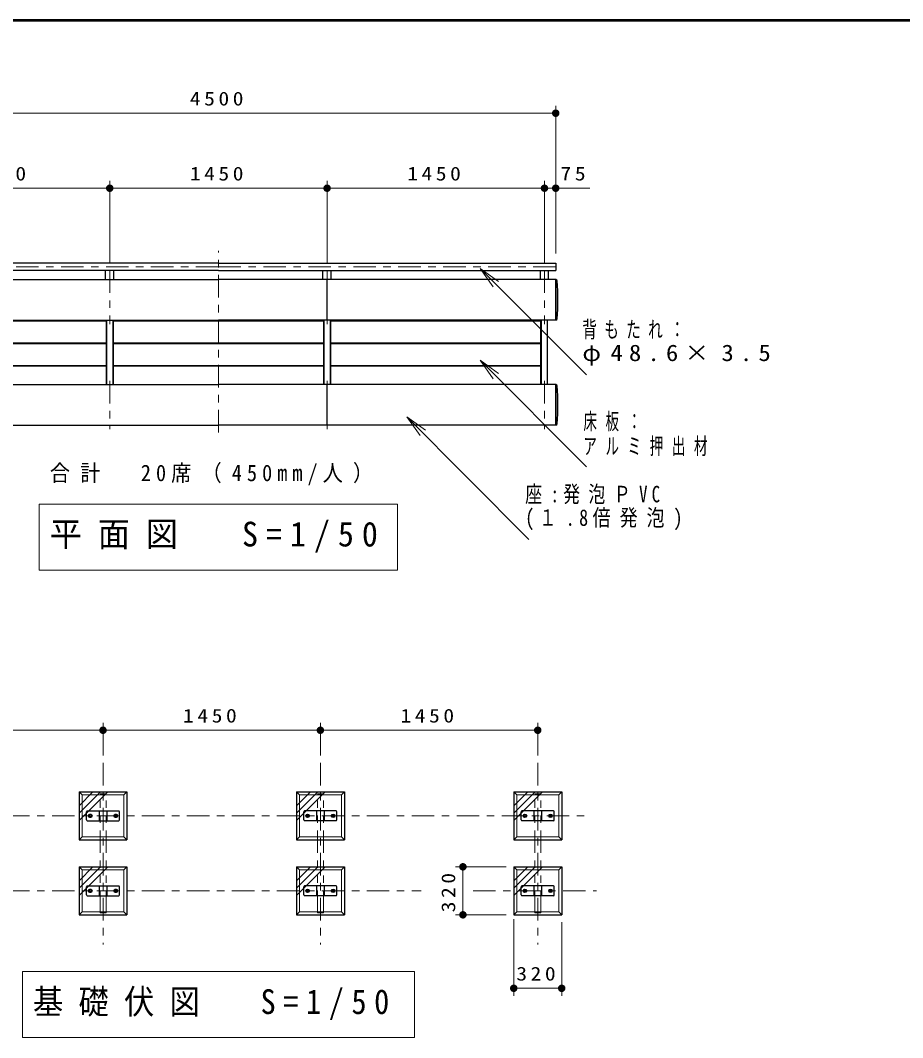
# Model space of a CAD drawing. Units: millimetres on the paper, scale 1:50. Extents: x -385 to 0, y -19 to 267.
# Drawn here: x -319.2 to -201.4, y 131.3 to 267 of the extents above; entities that cross this region are included whole.
import ezdxf

# ---------------------------------------------------------------- set-up
doc = ezdxf.new("R2010")
doc.units = ezdxf.units.MM
doc.linetypes.add('USER2', pattern=[6, 3, -1, 1, -1])
doc.linetypes.add('USER3', pattern=[8, 3, -1, 1, -1, 1, -1])
doc.layers.add('LY_1', color=7, linetype='Continuous', lineweight=13)
doc.layers.add('LY_2', color=7, linetype='Continuous', lineweight=13)
doc.styles.add('ＭＳ ゴシック', font='')
doc.styles.get('ＭＳ ゴシック').set_extended_font_data('MS Gothic')

# ---------------------------------------------------------------- blocks, each defined once
blk = doc.blocks.new('filled_dot')
at = {"color": 0, "linetype": 'Continuous', "lineweight": -2, "const_width": 1.25}
blk.add_lwpolyline([(-0.625, 0, 1), (0.625, 0, 1)], format="xyb", close=True, dxfattribs=at)
blk = doc.blocks.new('open_arrow')
at = {"color": 0, "linetype": 'Continuous', "lineweight": -2}
blk.add_lwpolyline([(7.5, 1.25), (0, 0), (7.5, -1.25)], dxfattribs=at)

msp = doc.modelspace()

# ---------------------------------------------------------------- linework, layer by layer
at = {"layer": 'LY_1'}
for p, q in [((-247.725, 235.893), (-247.725, 255.616)), ((-337.725, 254.616), (-247.725, 254.616)), ((-307.225, 234.646), (-307.225, 245.616)), ((-278.225, 234.646), (-278.225, 245.616)), ((-249.225, 234.646), (-249.225, 245.616)), ((-336.225, 244.616), (-307.225, 244.616)), ((-307.225, 244.616), (-278.225, 244.616)), ((-278.225, 244.616), (-249.225, 244.616)), ((-249.225, 244.616), (-243.171, 244.616)), ((-257.818, 233.931), (-243.615, 219.716)), ((-257.818, 221.676), (-243.615, 207.462)), ((-267.572, 214.12), (-251.319, 197.753)), ((-316.625, 202.489), (-316.625, 193.689)), ((-268.825, 202.489), (-316.625, 202.489)), ((-268.825, 193.689), (-268.825, 202.489)), ((-316.625, 193.689), (-268.825, 193.689)), ((-337.125, 172.336), (-308.125, 172.336)), ((-308.125, 168.98), (-308.125, 173.336)), ((-308.125, 172.336), (-279.125, 172.336)), ((-279.125, 168.98), (-279.125, 173.336)), ((-279.125, 172.336), (-250.125, 172.336)), ((-250.125, 168.98), (-250.125, 173.336)), ((-310.925, 163.725), (-311.325, 164.125)), ((-311.325, 160.285), (-307.484, 164.125)), ((-311.325, 162.265), (-309.464, 164.125)), ((-311.325, 161.275), (-308.474, 164.125)), ((-310.925, 163.725), (-310.925, 158.125)), ((-310.925, 163.725), (-305.325, 163.725)), ((-305.325, 163.725), (-304.925, 164.125)), ((-305.325, 163.725), (-305.325, 158.125)), ((-281.925, 163.725), (-282.325, 164.125)), ((-282.325, 160.285), (-278.484, 164.125)), ((-282.325, 162.265), (-280.464, 164.125)), ((-282.325, 161.275), (-279.474, 164.125)), ((-281.925, 163.725), (-281.925, 158.125)), ((-281.925, 163.725), (-276.325, 163.725)), ((-276.325, 163.725), (-275.925, 164.125)), ((-276.325, 163.725), (-276.325, 158.125)), ((-252.925, 163.725), (-253.325, 164.125)), ((-253.325, 160.285), (-249.484, 164.125)), ((-253.325, 162.265), (-251.464, 164.125)), ((-253.325, 161.275), (-250.474, 164.125)), ((-252.925, 163.725), (-252.925, 158.125)), ((-252.925, 163.725), (-247.325, 163.725)), ((-247.325, 163.725), (-246.925, 164.125)), ((-247.325, 163.725), (-247.325, 158.125)), ((-310.925, 158.125), (-311.325, 157.725)), ((-310.925, 158.125), (-305.325, 158.125)), ((-304.925, 157.725), (-305.325, 158.125)), ((-281.925, 158.125), (-282.325, 157.725)), ((-281.925, 158.125), (-276.325, 158.125)), ((-275.925, 157.725), (-276.325, 158.125)), ((-252.925, 158.125), (-253.325, 157.725)), ((-252.925, 158.125), (-247.325, 158.125)), ((-246.925, 157.725), (-247.325, 158.125)), ((-310.925, 153.725), (-311.325, 154.125)), ((-311.325, 150.285), (-307.484, 154.125)), ((-311.325, 152.265), (-309.464, 154.125)), ((-311.325, 151.275), (-308.474, 154.125)), ((-310.925, 153.725), (-310.925, 148.125)), ((-310.925, 153.725), (-305.325, 153.725)), ((-305.325, 153.725), (-304.925, 154.125)), ((-305.325, 153.725), (-305.325, 148.125)), ((-281.925, 153.725), (-282.325, 154.125)), ((-282.325, 150.285), (-278.484, 154.125)), ((-282.325, 152.265), (-280.464, 154.125)), ((-282.325, 151.275), (-279.474, 154.125)), ((-281.925, 153.725), (-281.925, 148.125)), ((-281.925, 153.725), (-276.325, 153.725)), ((-276.325, 153.725), (-275.925, 154.125)), ((-276.325, 153.725), (-276.325, 148.125)), ((-254.325, 154.125), (-261.109, 154.125)), ((-260.109, 147.725), (-260.109, 154.125)), ((-252.925, 153.725), (-253.325, 154.125)), ((-253.325, 150.285), (-249.484, 154.125)), ((-253.325, 152.265), (-251.464, 154.125)), ((-253.325, 151.275), (-250.474, 154.125)), ((-252.925, 153.725), (-252.925, 148.125)), ((-252.925, 153.725), (-247.325, 153.725)), ((-247.325, 153.725), (-246.925, 154.125)), ((-247.325, 153.725), (-247.325, 148.125)), ((-310.925, 148.125), (-311.325, 147.725)), ((-310.925, 148.125), (-305.325, 148.125)), ((-304.925, 147.725), (-305.325, 148.125)), ((-281.925, 148.125), (-282.325, 147.725)), ((-281.925, 148.125), (-276.325, 148.125)), ((-275.925, 147.725), (-276.325, 148.125)), ((-252.925, 148.125), (-253.325, 147.725)), ((-252.925, 148.125), (-247.325, 148.125)), ((-246.925, 147.725), (-247.325, 148.125)), ((-254.325, 147.725), (-261.109, 147.725)), ((-253.325, 147.125), (-253.325, 136.928)), ((-246.925, 146.725), (-246.925, 136.928)), ((-318.875, 140.146), (-318.875, 131.346)), ((-266.575, 140.146), (-318.875, 140.146)), ((-266.575, 131.346), (-266.575, 140.146)), ((-246.925, 137.928), (-253.325, 137.928)), ((-318.875, 131.346), (-266.575, 131.346))]:
    msp.add_line(p, q, dxfattribs=at)
at = {"layer": 'LY_1', "linetype": 'USER2'}
for p, q in [((-292.725, 212.063), (-292.725, 236.275)), ((-292.725, 234.13), (-338.557, 234.13)), ((-307.225, 233.646), (-307.225, 226.495)), ((-292.725, 234.13), (-246.892, 234.13)), ((-278.225, 233.646), (-278.225, 226.495)), ((-249.225, 233.646), (-249.225, 226.495)), ((-307.225, 218.927), (-307.225, 212.495)), ((-278.225, 218.927), (-278.225, 212.495)), ((-249.225, 218.927), (-249.225, 212.495)), ((-308.125, 167.98), (-308.125, 143.776)), ((-279.125, 167.98), (-279.125, 143.776)), ((-250.125, 167.98), (-250.125, 143.776)), ((-344.927, 160.925), (-243.071, 160.925)), ((-344.927, 150.925), (-265.665, 150.925)), ((-258.751, 150.925), (-242.271, 150.925))]:
    msp.add_line(p, q, dxfattribs=at)
at = {"layer": 'LY_1', "lineweight": 25}
for p, q in [((-292.725, 234.616), (-337.725, 234.616)), ((-292.725, 233.644), (-337.725, 233.644)), ((-307.775, 232.43), (-307.775, 233.644)), ((-306.675, 232.43), (-306.675, 233.644)), ((-292.725, 234.616), (-247.725, 234.616)), ((-292.725, 233.644), (-247.725, 233.644)), ((-278.775, 232.43), (-278.775, 233.644)), ((-277.675, 232.43), (-277.675, 233.644)), ((-249.775, 232.43), (-249.775, 233.644)), ((-248.675, 232.43), (-248.675, 233.644)), ((-247.725, 234.616), (-247.725, 233.644)), ((-278.225, 227.011), (-278.225, 232.411)), ((-247.725, 232.43), (-247.725, 227.03)), ((-249.725, 218.43), (-249.725, 227.03)), ((-248.825, 218.43), (-248.825, 227.03)), ((-278.225, 213.011), (-278.225, 218.411)), ((-247.725, 218.43), (-247.725, 213.03)), ((-311.325, 164.125), (-304.925, 164.125)), ((-311.325, 164.125), (-311.325, 157.725)), ((-304.925, 164.125), (-304.925, 157.725)), ((-282.325, 164.125), (-275.925, 164.125)), ((-282.325, 164.125), (-282.325, 157.725)), ((-275.925, 164.125), (-275.925, 157.725)), ((-253.325, 164.125), (-246.925, 164.125)), ((-253.325, 164.125), (-253.325, 157.725)), ((-246.925, 164.125), (-246.925, 157.725)), ((-310.325, 160.375), (-310.325, 161.475)), ((-310.225, 161.575), (-306.025, 161.575)), ((-308.625, 161.575), (-308.625, 160.275)), ((-307.625, 161.575), (-307.625, 160.275)), ((-305.925, 160.375), (-305.925, 161.475)), ((-281.325, 160.375), (-281.325, 161.475)), ((-277.025, 161.575), (-281.225, 161.575)), ((-279.625, 161.575), (-279.625, 160.275)), ((-278.625, 161.575), (-278.625, 160.275)), ((-276.925, 160.375), (-276.925, 161.475)), ((-252.325, 160.375), (-252.325, 161.475)), ((-248.025, 161.575), (-252.225, 161.575)), ((-250.625, 161.575), (-250.625, 160.275)), ((-249.625, 161.575), (-249.625, 160.275)), ((-247.925, 160.375), (-247.925, 161.475)), ((-310.225, 160.275), (-306.025, 160.275)), ((-309.934, 161.115), (-310.044, 160.925)), ((-310.044, 160.925), (-309.934, 160.735)), ((-309.715, 161.115), (-309.934, 161.115)), ((-309.934, 160.735), (-309.715, 160.735)), ((-309.605, 160.925), (-309.715, 161.115)), ((-309.715, 160.735), (-309.605, 160.925)), ((-306.534, 161.115), (-306.644, 160.925)), ((-306.644, 160.925), (-306.534, 160.735)), ((-306.315, 161.115), (-306.534, 161.115)), ((-306.534, 160.735), (-306.315, 160.735)), ((-306.205, 160.925), (-306.315, 161.115)), ((-306.315, 160.735), (-306.205, 160.925)), ((-277.025, 160.275), (-281.225, 160.275)), ((-281.044, 160.925), (-280.934, 161.115)), ((-280.934, 160.735), (-281.044, 160.925)), ((-280.934, 161.115), (-280.715, 161.115)), ((-280.715, 160.735), (-280.934, 160.735)), ((-280.715, 161.115), (-280.605, 160.925)), ((-280.605, 160.925), (-280.715, 160.735)), ((-277.644, 160.925), (-277.534, 161.115)), ((-277.534, 160.735), (-277.644, 160.925)), ((-277.534, 161.115), (-277.315, 161.115)), ((-277.315, 160.735), (-277.534, 160.735)), ((-277.315, 161.115), (-277.205, 160.925)), ((-277.205, 160.925), (-277.315, 160.735)), ((-248.025, 160.275), (-252.225, 160.275)), ((-252.044, 160.925), (-251.934, 161.115)), ((-251.934, 160.735), (-252.044, 160.925)), ((-251.934, 161.115), (-251.715, 161.115)), ((-251.715, 160.735), (-251.934, 160.735)), ((-251.715, 161.115), (-251.605, 160.925)), ((-251.605, 160.925), (-251.715, 160.735)), ((-248.644, 160.925), (-248.534, 161.115)), ((-248.534, 160.735), (-248.644, 160.925)), ((-248.534, 161.115), (-248.315, 161.115)), ((-248.315, 160.735), (-248.534, 160.735)), ((-248.315, 161.115), (-248.205, 160.925)), ((-248.205, 160.925), (-248.315, 160.735)), ((-311.325, 157.725), (-304.925, 157.725)), ((-282.325, 157.725), (-275.925, 157.725)), ((-253.325, 157.725), (-246.925, 157.725)), ((-311.325, 154.125), (-304.925, 154.125)), ((-311.325, 154.125), (-311.325, 147.725)), ((-304.925, 154.125), (-304.925, 147.725)), ((-282.325, 154.125), (-275.925, 154.125)), ((-282.325, 154.125), (-282.325, 147.725)), ((-275.925, 154.125), (-275.925, 147.725)), ((-253.325, 154.125), (-246.925, 154.125)), ((-253.325, 154.125), (-253.325, 147.725)), ((-246.925, 154.125), (-246.925, 147.725)), ((-310.325, 150.375), (-310.325, 151.475)), ((-310.225, 151.575), (-306.025, 151.575)), ((-309.934, 151.115), (-310.044, 150.925)), ((-310.044, 150.925), (-309.934, 150.735)), ((-309.715, 151.115), (-309.934, 151.115)), ((-309.934, 150.735), (-309.715, 150.735)), ((-309.605, 150.925), (-309.715, 151.115)), ((-309.715, 150.735), (-309.605, 150.925)), ((-308.625, 151.575), (-308.625, 150.275)), ((-307.625, 151.575), (-307.625, 150.275)), ((-306.534, 151.115), (-306.644, 150.925)), ((-306.644, 150.925), (-306.534, 150.735)), ((-306.315, 151.115), (-306.534, 151.115)), ((-306.534, 150.735), (-306.315, 150.735)), ((-306.205, 150.925), (-306.315, 151.115)), ((-306.315, 150.735), (-306.205, 150.925)), ((-305.925, 150.375), (-305.925, 151.475)), ((-281.325, 150.375), (-281.325, 151.475)), ((-277.025, 151.575), (-281.225, 151.575)), ((-281.044, 150.925), (-280.934, 151.115)), ((-280.934, 150.735), (-281.044, 150.925)), ((-280.934, 151.115), (-280.715, 151.115)), ((-280.715, 150.735), (-280.934, 150.735)), ((-280.715, 151.115), (-280.605, 150.925)), ((-280.605, 150.925), (-280.715, 150.735)), ((-279.625, 151.575), (-279.625, 150.275)), ((-278.625, 151.575), (-278.625, 150.275)), ((-277.644, 150.925), (-277.534, 151.115)), ((-277.534, 150.735), (-277.644, 150.925)), ((-277.534, 151.115), (-277.315, 151.115)), ((-277.315, 150.735), (-277.534, 150.735)), ((-277.315, 151.115), (-277.205, 150.925)), ((-277.205, 150.925), (-277.315, 150.735)), ((-276.925, 150.375), (-276.925, 151.475)), ((-252.325, 150.375), (-252.325, 151.475)), ((-248.025, 151.575), (-252.225, 151.575)), ((-252.044, 150.925), (-251.934, 151.115)), ((-251.934, 150.735), (-252.044, 150.925)), ((-251.934, 151.115), (-251.715, 151.115)), ((-251.715, 150.735), (-251.934, 150.735)), ((-251.715, 151.115), (-251.605, 150.925)), ((-251.605, 150.925), (-251.715, 150.735)), ((-250.625, 151.575), (-250.625, 150.275)), ((-249.625, 151.575), (-249.625, 150.275)), ((-248.644, 150.925), (-248.534, 151.115)), ((-248.534, 150.735), (-248.644, 150.925)), ((-248.534, 151.115), (-248.315, 151.115)), ((-248.315, 150.735), (-248.534, 150.735)), ((-248.315, 151.115), (-248.205, 150.925)), ((-248.205, 150.925), (-248.315, 150.735)), ((-247.925, 150.375), (-247.925, 151.475)), ((-310.225, 150.275), (-306.025, 150.275)), ((-277.025, 150.275), (-281.225, 150.275)), ((-248.025, 150.275), (-252.225, 150.275)), ((-311.325, 147.725), (-304.925, 147.725)), ((-282.325, 147.725), (-275.925, 147.725)), ((-253.325, 147.725), (-246.925, 147.725))]:
    msp.add_line(p, q, dxfattribs=at)
at = {"layer": 'LY_1', "color": 4, "lineweight": 25}
for p, q in [((-337.725, 232.43), (-292.725, 232.43)), ((-247.725, 232.43), (-292.725, 232.43)), ((-247.725, 227.03), (-247.725, 232.43)), ((-337.725, 227.03), (-292.725, 227.03)), ((-247.725, 227.03), (-292.725, 227.03)), ((-337.725, 218.43), (-292.725, 218.43)), ((-247.725, 218.43), (-292.725, 218.43)), ((-247.725, 213.03), (-247.725, 218.43)), ((-337.725, 213.03), (-292.725, 213.03)), ((-247.725, 213.03), (-292.725, 213.03))]:
    msp.add_line(p, q, dxfattribs=at)
at = {"layer": 'LY_1', "color": 40}
for p, q in [((-321.725, 226.98), (-307.725, 226.98)), ((-321.725, 226.88), (-307.725, 226.88)), ((-307.725, 226.98), (-307.725, 227.03)), ((-307.725, 223.98), (-307.725, 226.88)), ((-306.725, 226.98), (-306.725, 227.03)), ((-292.725, 226.98), (-306.725, 226.98)), ((-306.725, 223.98), (-306.725, 226.88)), ((-292.725, 226.88), (-306.725, 226.88)), ((-292.725, 226.98), (-278.725, 226.98)), ((-292.725, 226.88), (-278.725, 226.88)), ((-278.725, 226.98), (-278.725, 227.03)), ((-278.725, 223.98), (-278.725, 226.88)), ((-277.725, 226.98), (-277.725, 227.03)), ((-263.725, 226.98), (-277.725, 226.98)), ((-277.725, 223.98), (-277.725, 226.88)), ((-263.725, 226.88), (-277.725, 226.88)), ((-263.725, 226.98), (-249.725, 226.98)), ((-263.725, 226.88), (-249.725, 226.88)), ((-249.725, 226.98), (-249.725, 227.03)), ((-249.725, 223.98), (-249.725, 226.88)), ((-321.725, 223.98), (-307.725, 223.98)), ((-321.725, 223.88), (-307.725, 223.88)), ((-307.725, 220.98), (-307.725, 223.88)), ((-292.725, 223.98), (-306.725, 223.98)), ((-292.725, 223.88), (-306.725, 223.88)), ((-306.725, 220.98), (-306.725, 223.88)), ((-292.725, 223.98), (-278.725, 223.98)), ((-292.725, 223.88), (-278.725, 223.88)), ((-278.725, 220.98), (-278.725, 223.88)), ((-263.725, 223.98), (-277.725, 223.98)), ((-263.725, 223.88), (-277.725, 223.88)), ((-277.725, 220.98), (-277.725, 223.88)), ((-263.725, 223.98), (-249.725, 223.98)), ((-263.725, 223.88), (-249.725, 223.88)), ((-249.725, 220.98), (-249.725, 223.88)), ((-321.725, 220.98), (-307.725, 220.98)), ((-321.725, 220.88), (-307.725, 220.88)), ((-307.725, 218.45), (-307.725, 220.88)), ((-292.725, 220.98), (-306.725, 220.98)), ((-306.725, 218.45), (-306.725, 220.88)), ((-292.725, 220.88), (-306.725, 220.88)), ((-292.725, 220.98), (-278.725, 220.98)), ((-292.725, 220.88), (-278.725, 220.88)), ((-278.725, 218.45), (-278.725, 220.88)), ((-263.725, 220.98), (-277.725, 220.98)), ((-277.725, 218.45), (-277.725, 220.88)), ((-263.725, 220.88), (-277.725, 220.88)), ((-263.725, 220.98), (-249.725, 220.98)), ((-263.725, 220.88), (-249.725, 220.88)), ((-249.725, 218.45), (-249.725, 220.88))]:
    msp.add_line(p, q, dxfattribs=at)
at = {"layer": 'LY_1', "color": 2}
for p, q in [((-307.625, 218.43), (-307.625, 227.03)), ((-306.825, 218.43), (-306.825, 227.03)), ((-278.625, 218.43), (-278.625, 227.03)), ((-277.825, 218.43), (-277.825, 227.03)), ((-249.775, 218.43), (-249.775, 227.03)), ((-249.625, 218.43), (-249.625, 227.03))]:
    msp.add_line(p, q, dxfattribs=at)
at = {"layer": 'LY_1', "linetype": 'USER3'}
for p, q in [((-308.525, 163.875), (-307.725, 163.875)), ((-308.525, 147.975), (-308.525, 163.875)), ((-307.725, 147.975), (-307.725, 163.875)), ((-278.725, 163.875), (-279.525, 163.875)), ((-279.525, 147.975), (-279.525, 163.875)), ((-278.725, 147.975), (-278.725, 163.875)), ((-249.725, 163.875), (-250.525, 163.875)), ((-250.525, 147.975), (-250.525, 163.875)), ((-249.725, 147.975), (-249.725, 163.875)), ((-308.525, 147.975), (-307.725, 147.975)), ((-278.725, 147.975), (-279.525, 147.975)), ((-249.725, 147.975), (-250.525, 147.975))]:
    msp.add_line(p, q, dxfattribs=at)
at = {"layer": 'LY_1', "lineweight": 25}
for centre, radius in [((-309.825, 160.925), 0.24), ((-309.825, 160.925), 0.19), ((-309.825, 160.925), 0.12), ((-306.425, 160.925), 0.24), ((-306.425, 160.925), 0.19), ((-306.425, 160.925), 0.12), ((-280.825, 160.925), 0.24), ((-280.825, 160.925), 0.19), ((-280.825, 160.925), 0.12), ((-277.425, 160.925), 0.24), ((-277.425, 160.925), 0.19), ((-277.425, 160.925), 0.12), ((-251.825, 160.925), 0.24), ((-251.825, 160.925), 0.19), ((-251.825, 160.925), 0.12), ((-248.425, 160.925), 0.24), ((-248.425, 160.925), 0.19), ((-248.425, 160.925), 0.12), ((-309.825, 150.925), 0.24), ((-309.825, 150.925), 0.19), ((-309.825, 150.925), 0.12), ((-306.425, 150.925), 0.24), ((-306.425, 150.925), 0.19), ((-306.425, 150.925), 0.12), ((-280.825, 150.925), 0.24), ((-280.825, 150.925), 0.19), ((-280.825, 150.925), 0.12), ((-277.425, 150.925), 0.24), ((-277.425, 150.925), 0.19), ((-277.425, 150.925), 0.12), ((-251.825, 150.925), 0.24), ((-251.825, 150.925), 0.19), ((-251.825, 150.925), 0.12), ((-248.425, 150.925), 0.24), ((-248.425, 150.925), 0.19), ((-248.425, 150.925), 0.12)]:
    msp.add_circle(centre, radius, dxfattribs=at)
for centre, radius, start, end in [((-247.725, 232.23), 0.2, 0, 90), ((-278.925, 229.73), 31.5, 355.41878, 4.58122), ((-247.725, 227.23), 0.2, 270, 0), ((-247.725, 218.23), 0.2, 0, 90), ((-278.925, 215.73), 31.5, 355.41878, 4.58122), ((-247.725, 213.23), 0.2, 270, 0), ((-310.225, 161.475), 0.1, 90, 180), ((-306.025, 161.475), 0.1, 0, 90), ((-281.225, 161.475), 0.1, 90, 180), ((-277.025, 161.475), 0.1, 0, 90), ((-252.225, 161.475), 0.1, 90, 180), ((-248.025, 161.475), 0.1, 0, 90), ((-310.225, 160.375), 0.1, 180, 270), ((-306.025, 160.375), 0.1, 270, 0), ((-281.225, 160.375), 0.1, 180, 270), ((-277.025, 160.375), 0.1, 270, 0), ((-252.225, 160.375), 0.1, 180, 270), ((-248.025, 160.375), 0.1, 270, 0), ((-310.225, 151.475), 0.1, 90, 180), ((-306.025, 151.475), 0.1, 0, 90), ((-281.225, 151.475), 0.1, 90, 180), ((-277.025, 151.475), 0.1, 0, 90), ((-252.225, 151.475), 0.1, 90, 180), ((-248.025, 151.475), 0.1, 0, 90), ((-310.225, 150.375), 0.1, 180, 270), ((-306.025, 150.375), 0.1, 270, 0), ((-281.225, 150.375), 0.1, 180, 270), ((-277.025, 150.375), 0.1, 270, 0), ((-252.225, 150.375), 0.1, 180, 270), ((-248.025, 150.375), 0.1, 270, 0)]:
    msp.add_arc(centre, radius, start, end, dxfattribs=at)
at = {"layer": 'LY_2', "lineweight": 50}
msp.add_line((0, 267), (-385, 267), dxfattribs=at)

# ---------------------------------------------------------------- block references
at = {"layer": 'LY_1', "xscale": 0.4, "yscale": 0.4}
for name, p, rotation in [('filled_dot', (-247.725, 254.616), 180), ('filled_dot', (-307.225, 244.616), 180), ('filled_dot', (-278.225, 244.616), 180), ('filled_dot', (-249.225, 244.616), 180), ('filled_dot', (-247.725, 244.616), 180), ('open_arrow', (-257.818, 233.931), 315), ('open_arrow', (-257.818, 221.676), 315), ('open_arrow', (-267.572, 214.12), 314.8), ('filled_dot', (-308.125, 172.336), 180), ('filled_dot', (-279.125, 172.336), 180), ('filled_dot', (-250.125, 172.336), 180), ('filled_dot', (-260.109, 154.125), 270), ('filled_dot', (-260.109, 147.725), 90), ('filled_dot', (-246.925, 137.928), 180)]:
    msp.add_blockref(name, p, dxfattribs=dict(at, rotation=rotation))
for p in [(-307.225, 244.616), (-278.225, 244.616), (-249.225, 244.616), (-308.125, 172.336), (-279.125, 172.336), (-253.325, 137.928)]:
    msp.add_blockref('filled_dot', p, dxfattribs=at)

# ---------------------------------------------------------------- texts
at = {"layer": 'LY_1', "style": 'ＭＳ ゴシック'}
for s, insert, char_height, attachment_point in [('\\T1.33;\\W1.15;4500', (-292.725, 255.616), 1.833, 8), ('\\T1.33;\\W1.15;1450', (-321.725, 245.616), 1.833, 8), ('\\T1.33;\\W1.15;1450', (-292.725, 245.616), 1.833, 8), ('\\T1.33;\\W1.15;1450', (-263.725, 245.616), 1.833, 8), ('\\T1.34;\\W1.15;75', (-245.171, 245.616), 1.833, 8), ('\\T1.5;\\W0.65;背もたれ：', (-244.177, 225.666), 2.199, 4), ('\\T1.5;\\W1.1;φ48.6×3.5', (-244.177, 222.366), 2.199, 4), ('\\T1.64;\\W0.6;床板：', (-244.032, 213.412), 2.199, 4), ('\\T1.64;\\W0.6;アルミ押出材', (-244.032, 210.112), 2.199, 4), ('\\T1.5;\\W0.9;合計\u300020席（450mm/人）', (-315.225, 206.385), 2.199, 4), ('\\T1.5;\\W0.75;座:発泡ＰVC', (-251.788, 203.703), 2.199, 4), ('\\T1.5;\\W0.8;(１.8倍発泡)', (-251.788, 200.403), 2.199, 4), ('\\T1.5;\\W0.95;平面図\u3000S=1/50', (-315.225, 198.089), 3.299, 4), ('\\T1.33;\\W1.15;1450', (-293.625, 173.336), 1.833, 8), ('\\T1.33;\\W1.15;1450', (-264.625, 173.336), 1.833, 8), ('\\T1.33;\\W1.15;320', (-250.125, 138.928), 1.833, 8), ('\\T1.5;\\W0.9;基礎伏図\u3000S=1/50', (-317.475, 135.746), 3.299, 4)]:
    msp.add_mtext(s, dxfattribs=dict(at, insert=insert, char_height=char_height, attachment_point=attachment_point))
at = {"layer": 'LY_1', "insert": (-261.109, 150.925), "char_height": 1.833, "attachment_point": 8, "rotation": 90, "style": 'ＭＳ ゴシック'}
msp.add_mtext('\\T1.33;\\W1.15;320', dxfattribs=at)

doc.saveas('drawing.dxf')
